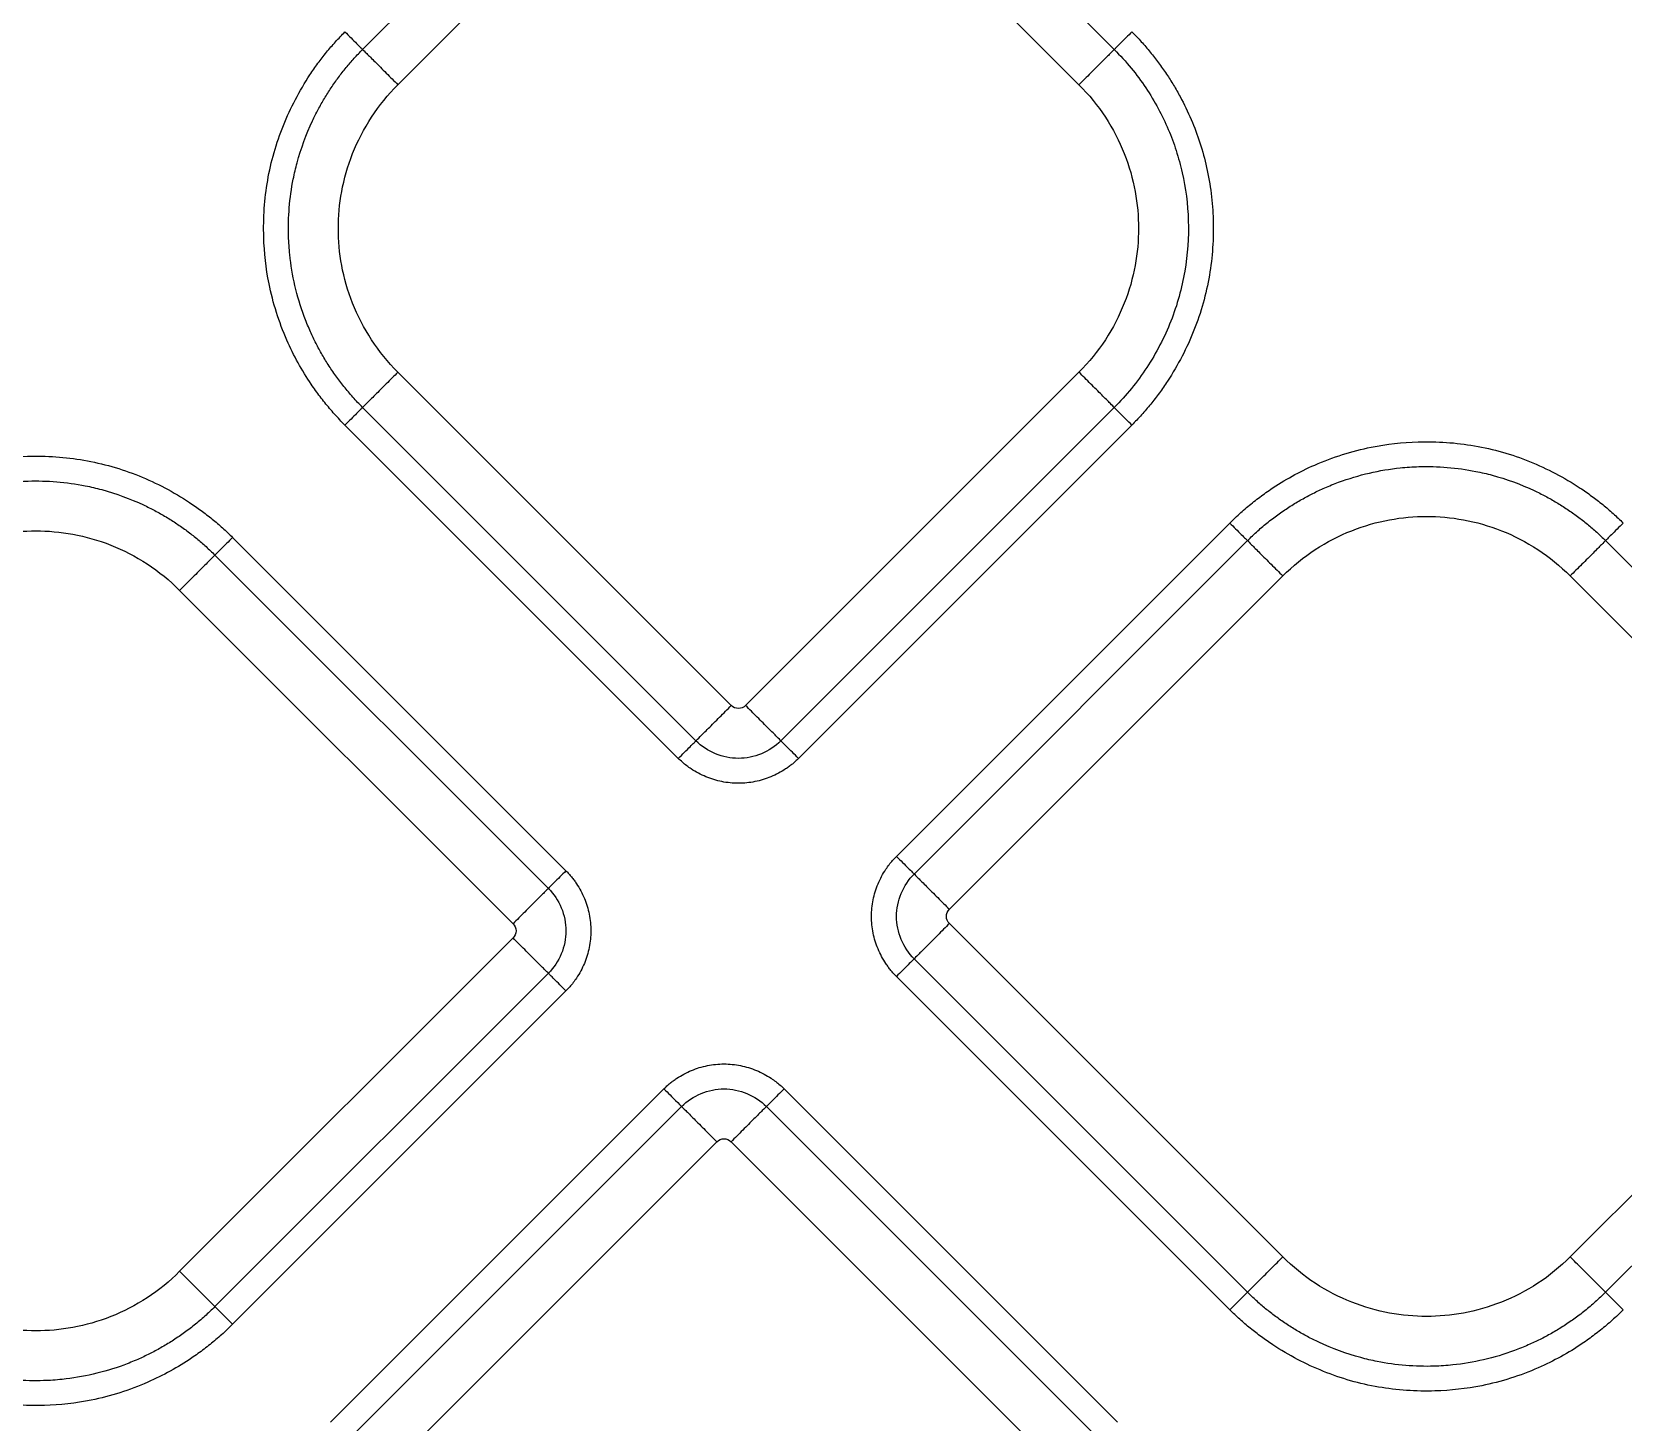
# Model space of a CAD drawing. Extents: x 0 to 84, y -21 to 126.
# Drawn here: x 42.328 to 45.472, y 42.443 to 45.191 of the extents above; entities that cross this region are included whole.
import ezdxf

# ---------------------------------------------------------------- set-up
doc = ezdxf.new("R2010")
doc.units = 0
doc.header["$MEASUREMENT"] = 0
doc.layers.add('1', color=4, linetype='Continuous')

# ---------------------------------------------------------------- blocks, each defined once
blk = doc.blocks.new('PRODIGY')
at = {"layer": '1', "color": 3, "linetype": 'Continuous', "lineweight": 25}
for p, q in [((42.981, 45.1557), (43.6397, 45.8144)), ((43.8074, 45.8144), (44.466, 45.1557)), ((43.0507, 45.086), (43.7094, 45.7447)), ((43.7377, 45.7447), (44.3963, 45.086)), ((43.7094, 43.8594), (43.0507, 44.518)), ((44.3963, 44.518), (43.7377, 43.8594)), ((43.6397, 43.7897), (42.981, 44.4483)), ((44.466, 44.4483), (43.8074, 43.7897)), ((43.6048, 43.7548), (42.9462, 44.4135)), ((44.5009, 44.4135), (43.8422, 43.7548)), ((44.0357, 43.5613), (44.6944, 44.22)), ((42.7242, 44.1915), (43.3828, 43.5328)), ((44.0706, 43.5264), (44.7292, 44.1851)), ((45.4366, 44.1851), (46.0953, 43.5264)), ((42.6893, 44.1566), (43.348, 43.4979)), ((44.1403, 43.4567), (44.799, 44.1154)), ((45.3669, 44.1154), (46.0256, 43.4567)), ((42.6196, 44.0869), (43.2783, 43.4282)), ((44.799, 42.7698), (44.1403, 43.4285)), ((46.0256, 43.4285), (45.3669, 42.7698)), ((43.2783, 43.4), (42.6196, 42.7413)), ((44.7292, 42.7001), (44.0706, 43.3588)), ((46.0953, 43.3588), (45.4366, 42.7001)), ((43.348, 43.3303), (42.6893, 42.6716)), ((43.3828, 43.2954), (42.7242, 42.6367)), ((44.6944, 42.6652), (44.0357, 43.3239)), ((42.9177, 42.4432), (43.5763, 43.1019)), ((43.8137, 43.1019), (44.4724, 42.4432)), ((42.9525, 42.4084), (43.6112, 43.067)), ((43.7789, 43.067), (44.4375, 42.4084)), ((43.0222, 42.3387), (43.6809, 42.9973)), ((43.7092, 42.9973), (44.3678, 42.3387))]:
    blk.add_line(p, q, dxfattribs=at)
for points, knots in [([(42.9462, 44.4135), (42.9427, 44.417), (42.9357, 44.4241), (42.9256, 44.4351), (42.9157, 44.4464), (42.9062, 44.4579), (42.897, 44.4697), (42.8881, 44.4818), (42.8729, 44.5036), (42.8529, 44.5362), (42.8295, 44.5835), (42.8098, 44.6358), (42.7923, 44.7038), (42.7846, 44.773), (42.7859, 44.8414), (42.7926, 44.8972), (42.8051, 44.9523), (42.8236, 45.0059), (42.8474, 45.0573), (42.8713, 45.0977), (42.8926, 45.1284), (42.9095, 45.1502), (42.9272, 45.171), (42.9399, 45.1841), (42.9462, 45.1906)], [0, 0, 0, 0, 0.017341, 0.034665, 0.051985, 0.069313, 0.086663, 0.104047, 0.121478, 0.179141, 0.236743, 0.304922, 0.372836, 0.480686, 0.54577, 0.610337, 0.67596, 0.741895, 0.807114, 0.872629, 0.904913, 0.936849, 0.968517, 1, 1, 1, 1]), ([(42.9462, 45.1906), (42.9501, 45.1867), (42.9542, 45.1825), (42.9622, 45.1745), (42.966, 45.1707), (42.9725, 45.1642), (42.9752, 45.1615), (42.9792, 45.1576), (42.9804, 45.1563), (42.981, 45.1557)], [0, 0, 0, 0, 0.25, 0.25, 0.5, 0.5, 0.75, 0.75, 1, 1, 1, 1]), ([(44.5009, 45.1906), (44.4972, 45.1869), (44.4933, 45.1829), (44.4855, 45.1752), (44.4817, 45.1714), (44.4751, 45.1647), (44.4722, 45.1619), (44.468, 45.1577), (44.4667, 45.1564), (44.466, 45.1557)], [0, 0, 0, 0, 0.25, 0.25, 0.5, 0.5, 0.75, 0.75, 1, 1, 1, 1]), ([(44.5009, 45.1906), (44.5041, 45.1874), (44.5104, 45.181), (44.5195, 45.1711), (44.5285, 45.161), (44.5372, 45.1506), (44.5456, 45.1401), (44.5538, 45.1293), (44.5617, 45.1183), (44.5717, 45.1037), (44.5834, 45.0853), (44.6003, 45.0556), (44.6187, 45.0179), (44.6362, 44.9711), (44.6494, 44.9221), (44.6582, 44.8712), (44.6623, 44.818), (44.6613, 44.7638), (44.6548, 44.7088), (44.6426, 44.6542), (44.6244, 44.6006), (44.6008, 44.5489), (44.5768, 44.5081), (44.5554, 44.4769), (44.5382, 44.4547), (44.5202, 44.4334), (44.5073, 44.4201), (44.5009, 44.4135)], [0, 0, 0, 0, 0.0156527, 0.0312901, 0.0469217, 0.0625571, 0.0782057, 0.093877, 0.1095804, 0.1253253, 0.1553776, 0.1856623, 0.2439251, 0.3010953, 0.3590877, 0.4199522, 0.4806455, 0.5443922, 0.6078658, 0.6731685, 0.7385873, 0.8042497, 0.8702025, 0.9031058, 0.9356493, 0.9679183, 1, 1, 1, 1]), ([(42.981, 44.4483), (42.9778, 44.4516), (42.9712, 44.4583), (42.9619, 44.4685), (42.9528, 44.4789), (42.9442, 44.4894), (42.9358, 44.5001), (42.9279, 44.5109), (42.9203, 44.5218), (42.913, 44.5329), (42.9062, 44.544), (42.8996, 44.5551), (42.8934, 44.5664), (42.8876, 44.5777), (42.882, 44.5892), (42.8744, 44.6059), (42.8611, 44.6387), (42.8462, 44.6884), (42.8373, 44.7418), (42.8339, 44.7934), (42.8352, 44.8434), (42.8419, 44.8919), (42.8555, 44.9498), (42.8724, 44.996), (42.893, 45.0372), (42.9054, 45.0591), (42.9188, 45.0802), (42.9331, 45.1005), (42.9482, 45.1199), (42.9641, 45.1384), (42.9754, 45.15), (42.981, 45.1557)], [0, 0, 0, 0, 0.017777, 0.035429, 0.05295, 0.070334, 0.087578, 0.104677, 0.121626, 0.138421, 0.155059, 0.171536, 0.18785, 0.204007, 0.220236, 0.23663, 0.2744, 0.355233, 0.434067, 0.480754, 0.552372, 0.624938, 0.667358, 0.779414, 0.811539, 0.843523, 0.875326, 0.90691, 0.93824, 0.96928, 1, 1, 1, 1]), ([(42.981, 45.1557), (42.9823, 45.1544), (42.985, 45.1517), (42.9934, 45.1433), (42.9991, 45.1377), (43.0123, 45.1244), (43.0199, 45.1168), (43.0355, 45.1013), (43.0433, 45.0934), (43.0507, 45.086)], [0, 0, 0, 0, 0.25, 0.25, 0.5, 0.5, 0.75, 0.75, 1, 1, 1, 1]), ([(44.466, 45.1557), (44.4647, 45.1544), (44.462, 45.1517), (44.4537, 45.1433), (44.448, 45.1377), (44.4347, 45.1244), (44.4271, 45.1168), (44.4116, 45.1013), (44.4037, 45.0934), (44.3963, 45.086)], [0, 0, 0, 0, 0.25, 0.25, 0.5, 0.5, 0.75, 0.75, 1, 1, 1, 1]), ([(44.466, 45.1557), (44.4897, 45.132), (44.5106, 45.1064), (44.5462, 45.0531), (44.5609, 45.0255), (44.5786, 44.9839), (44.5837, 44.9701), (44.5929, 44.9417), (44.5969, 44.927), (44.6071, 44.8818), (44.6113, 44.85), (44.6133, 44.7847), (44.6111, 44.7512), (44.5997, 44.6843), (44.5905, 44.651), (44.5652, 44.5868), (44.5492, 44.5559), (44.5114, 44.4985), (44.4897, 44.472), (44.466, 44.4483)], [0, 0, 0, 0, 0.125, 0.125, 0.25, 0.25, 0.3125, 0.3125, 0.375, 0.375, 0.5, 0.5, 0.625, 0.625, 0.75, 0.75, 0.875, 0.875, 1, 1, 1, 1]), ([(43.0507, 44.518), (43.0311, 44.5376), (43.0136, 44.5593), (42.9835, 44.6052), (42.9711, 44.6295), (42.9515, 44.6789), (42.9444, 44.7041), (42.9352, 44.7538), (42.9331, 44.7784), (42.9331, 44.8257), (42.9352, 44.8502), (42.9444, 44.9), (42.9515, 44.9251), (42.9711, 44.9746), (42.9835, 44.9988), (43.0136, 45.0448), (43.0311, 45.0664), (43.0507, 45.086)], [0, 0, 0, 0, 0.125, 0.125, 0.25, 0.25, 0.375, 0.375, 0.5, 0.5, 0.625, 0.625, 0.75, 0.75, 0.875, 0.875, 1, 1, 1, 1]), ([(44.3963, 45.086), (44.4159, 45.0664), (44.4335, 45.0448), (44.4635, 44.9988), (44.476, 44.9746), (44.4956, 44.9251), (44.5027, 44.9), (44.5119, 44.8502), (44.514, 44.8257), (44.514, 44.7784), (44.5119, 44.7538), (44.5027, 44.7041), (44.4956, 44.6789), (44.476, 44.6295), (44.4635, 44.6052), (44.4335, 44.5593), (44.4159, 44.5376), (44.3963, 44.518)], [0, 0, 0, 0, 0.125, 0.125, 0.25, 0.25, 0.375, 0.375, 0.5, 0.5, 0.625, 0.625, 0.75, 0.75, 0.875, 0.875, 1, 1, 1, 1]), ([(43.0507, 44.518), (43.0433, 44.5107), (43.0355, 44.5028), (43.0199, 44.4873), (43.0123, 44.4797), (42.9991, 44.4664), (42.9934, 44.4607), (42.985, 44.4523), (42.9823, 44.4496), (42.981, 44.4483)], [0, 0, 0, 0, 0.25, 0.25, 0.5, 0.5, 0.75, 0.75, 1, 1, 1, 1]), ([(44.466, 44.4483), (44.4647, 44.4496), (44.462, 44.4523), (44.4537, 44.4607), (44.448, 44.4664), (44.4347, 44.4797), (44.4271, 44.4873), (44.4116, 44.5028), (44.4037, 44.5107), (44.3963, 44.518)], [0, 0, 0, 0, 0.25, 0.25, 0.5, 0.5, 0.75, 0.75, 1, 1, 1, 1]), ([(42.981, 44.4483), (42.9804, 44.4477), (42.9792, 44.4465), (42.9752, 44.4425), (42.9725, 44.4398), (42.966, 44.4333), (42.9622, 44.4295), (42.9542, 44.4215), (42.9501, 44.4174), (42.9462, 44.4135)], [0, 0, 0, 0, 0.25, 0.25, 0.5, 0.5, 0.75, 0.75, 1, 1, 1, 1]), ([(44.5009, 44.4135), (44.497, 44.4174), (44.4928, 44.4215), (44.4849, 44.4295), (44.481, 44.4333), (44.4745, 44.4398), (44.4718, 44.4425), (44.4679, 44.4465), (44.4667, 44.4477), (44.466, 44.4483)], [0, 0, 0, 0, 0.25, 0.25, 0.5, 0.5, 0.75, 0.75, 1, 1, 1, 1]), ([(44.6944, 44.22), (44.698, 44.2235), (44.7051, 44.2305), (44.7161, 44.2406), (44.7273, 44.2504), (44.7389, 44.2599), (44.7507, 44.2691), (44.7627, 44.278), (44.7846, 44.2932), (44.8171, 44.3132), (44.8645, 44.3366), (44.9167, 44.3563), (44.9848, 44.3738), (45.0539, 44.3815), (45.1223, 44.3802), (45.1782, 44.3735), (45.2333, 44.361), (45.2869, 44.3425), (45.3383, 44.3187), (45.3787, 44.2948), (45.4093, 44.2735), (45.4311, 44.2566), (45.452, 44.2389), (45.465, 44.2263), (45.4715, 44.22)], [0, 0, 0, 0, 0.017341, 0.034665, 0.051985, 0.069313, 0.086663, 0.104047, 0.121478, 0.179141, 0.236743, 0.304922, 0.372836, 0.480686, 0.54577, 0.610337, 0.67596, 0.741895, 0.807114, 0.872629, 0.904913, 0.936849, 0.968517, 1, 1, 1, 1]), ([(41.9471, 44.1915), (41.9506, 44.195), (41.9577, 44.202), (41.9687, 44.2121), (41.98, 44.2219), (41.9915, 44.2314), (42.0033, 44.2406), (42.0154, 44.2495), (42.0372, 44.2647), (42.0698, 44.2847), (42.1171, 44.3081), (42.1693, 44.3278), (42.2374, 44.3453), (42.3066, 44.353), (42.375, 44.3517), (42.4308, 44.345), (42.4859, 44.3325), (42.5395, 44.314), (42.5909, 44.2902), (42.6313, 44.2663), (42.662, 44.245), (42.6838, 44.2281), (42.7046, 44.2104), (42.7177, 44.1978), (42.7242, 44.1915)], [0, 0, 0, 0, 0.017341, 0.034665, 0.051985, 0.069313, 0.086663, 0.104047, 0.121478, 0.179141, 0.236743, 0.304922, 0.372836, 0.480686, 0.54577, 0.610337, 0.67596, 0.741895, 0.807114, 0.872629, 0.904913, 0.936849, 0.968517, 1, 1, 1, 1]), ([(44.7292, 44.1851), (44.7326, 44.1884), (44.7392, 44.1949), (44.7494, 44.2043), (44.7598, 44.2133), (44.7703, 44.222), (44.781, 44.2303), (44.7918, 44.2382), (44.8028, 44.2458), (44.8138, 44.2531), (44.8249, 44.26), (44.8361, 44.2665), (44.8473, 44.2727), (44.8586, 44.2786), (44.8701, 44.2841), (44.8869, 44.2918), (44.9197, 44.305), (44.9693, 44.3199), (45.0228, 44.3288), (45.0743, 44.3323), (45.1243, 44.331), (45.1728, 44.3242), (45.2308, 44.3107), (45.2769, 44.2937), (45.3182, 44.2731), (45.34, 44.2607), (45.3611, 44.2474), (45.3814, 44.2331), (45.4008, 44.2179), (45.4193, 44.202), (45.4309, 44.1907), (45.4366, 44.1851)], [0, 0, 0, 0, 0.017777, 0.035429, 0.05295, 0.070335, 0.087579, 0.104678, 0.121626, 0.138422, 0.15506, 0.171537, 0.18785, 0.204007, 0.220236, 0.23663, 0.2744, 0.355233, 0.434068, 0.480754, 0.552372, 0.624938, 0.667358, 0.779414, 0.811539, 0.843523, 0.875325, 0.90691, 0.938239, 0.96928, 1, 1, 1, 1]), ([(41.9819, 44.1566), (41.9852, 44.1599), (41.9918, 44.1664), (42.0021, 44.1758), (42.0124, 44.1848), (42.023, 44.1935), (42.0337, 44.2018), (42.0445, 44.2097), (42.0554, 44.2173), (42.0664, 44.2246), (42.0775, 44.2315), (42.0887, 44.238), (42.0999, 44.2442), (42.1113, 44.2501), (42.1228, 44.2556), (42.1395, 44.2633), (42.1723, 44.2765), (42.222, 44.2914), (42.2754, 44.3003), (42.3269, 44.3038), (42.377, 44.3025), (42.4255, 44.2957), (42.4834, 44.2822), (42.5296, 44.2652), (42.5708, 44.2446), (42.5927, 44.2322), (42.6138, 44.2189), (42.6341, 44.2046), (42.6534, 44.1894), (42.6719, 44.1735), (42.6835, 44.1622), (42.6893, 44.1566)], [0, 0, 0, 0, 0.017777, 0.035429, 0.052949, 0.070334, 0.087578, 0.104677, 0.121625, 0.138421, 0.155059, 0.171536, 0.18785, 0.204007, 0.220235, 0.23663, 0.2744, 0.355233, 0.434068, 0.480754, 0.552372, 0.624938, 0.667357, 0.779414, 0.811539, 0.843523, 0.875326, 0.90691, 0.93824, 0.969281, 1, 1, 1, 1]), ([(42.0516, 44.0869), (42.0712, 44.1065), (42.0929, 44.1241), (42.1388, 44.1541), (42.163, 44.1666), (42.2125, 44.1861), (42.2377, 44.1932), (42.2874, 44.2024), (42.3119, 44.2045), (42.3593, 44.2045), (42.3838, 44.2024), (42.4336, 44.1932), (42.4587, 44.1861), (42.5082, 44.1666), (42.5324, 44.1541), (42.5783, 44.1241), (42.6, 44.1065), (42.6196, 44.0869)], [0, 0, 0, 0, 0.125, 0.125, 0.25, 0.25, 0.375, 0.375, 0.5, 0.5, 0.625, 0.625, 0.75, 0.75, 0.875, 0.875, 1, 1, 1, 1]), ([(44.6944, 44.22), (44.6981, 44.2163), (44.702, 44.2123), (44.7098, 44.2046), (44.7136, 44.2008), (44.7202, 44.1941), (44.7231, 44.1913), (44.7272, 44.1871), (44.7286, 44.1858), (44.7292, 44.1851)], [0, 0, 0, 0, 0.25, 0.25, 0.5, 0.5, 0.75, 0.75, 1, 1, 1, 1]), ([(44.799, 44.1154), (44.8186, 44.135), (44.8402, 44.1526), (44.8861, 44.1826), (44.9104, 44.1951), (44.9598, 44.2146), (44.985, 44.2217), (45.0347, 44.2309), (45.0593, 44.233), (45.1066, 44.233), (45.1312, 44.2309), (45.1809, 44.2217), (45.2061, 44.2146), (45.2555, 44.1951), (45.2798, 44.1826), (45.3257, 44.1526), (45.3473, 44.135), (45.3669, 44.1154)], [0, 0, 0, 0, 0.125, 0.125, 0.25, 0.25, 0.375, 0.375, 0.5, 0.5, 0.625, 0.625, 0.75, 0.75, 0.875, 0.875, 1, 1, 1, 1]), ([(45.4715, 44.22), (45.4676, 44.216), (45.4634, 44.2119), (45.4555, 44.2039), (45.4516, 44.2001), (45.4451, 44.1936), (45.4424, 44.1909), (45.4385, 44.187), (45.4373, 44.1857), (45.4366, 44.1851)], [0, 0, 0, 0, 0.25, 0.25, 0.5, 0.5, 0.75, 0.75, 1, 1, 1, 1]), ([(42.7242, 44.1915), (42.7202, 44.1875), (42.7161, 44.1834), (42.7081, 44.1754), (42.7043, 44.1716), (42.6978, 44.1651), (42.6951, 44.1624), (42.6912, 44.1585), (42.6899, 44.1572), (42.6893, 44.1566)], [0, 0, 0, 0, 0.25, 0.25, 0.5, 0.5, 0.75, 0.75, 1, 1, 1, 1]), ([(44.7292, 44.1851), (44.7306, 44.1838), (44.7333, 44.1811), (44.7416, 44.1727), (44.7473, 44.1671), (44.7606, 44.1538), (44.7682, 44.1462), (44.7837, 44.1307), (44.7916, 44.1228), (44.799, 44.1154)], [0, 0, 0, 0, 0.25, 0.25, 0.5, 0.5, 0.75, 0.75, 1, 1, 1, 1]), ([(45.4366, 44.1851), (45.4353, 44.1838), (45.4326, 44.1811), (45.4243, 44.1727), (45.4186, 44.1671), (45.4053, 44.1538), (45.3977, 44.1462), (45.3822, 44.1307), (45.3743, 44.1228), (45.3669, 44.1154)], [0, 0, 0, 0, 0.25, 0.25, 0.5, 0.5, 0.75, 0.75, 1, 1, 1, 1]), ([(42.6893, 44.1566), (42.688, 44.1553), (42.6853, 44.1526), (42.6769, 44.1442), (42.6713, 44.1386), (42.658, 44.1253), (42.6504, 44.1177), (42.6349, 44.1022), (42.627, 44.0943), (42.6196, 44.0869)], [0, 0, 0, 0, 0.25, 0.25, 0.5, 0.5, 0.75, 0.75, 1, 1, 1, 1]), ([(43.6397, 43.7897), (43.641, 43.791), (43.6437, 43.7937), (43.6521, 43.802), (43.6577, 43.8077), (43.671, 43.821), (43.6786, 43.8286), (43.6941, 43.8441), (43.702, 43.852), (43.7094, 43.8594)], [0, 0, 0, 0, 0.25, 0.25, 0.5, 0.5, 0.75, 0.75, 1, 1, 1, 1]), ([(43.8074, 43.7897), (43.8061, 43.791), (43.8034, 43.7936), (43.795, 43.802), (43.7894, 43.8076), (43.7761, 43.8209), (43.7685, 43.8285), (43.753, 43.8441), (43.7451, 43.852), (43.7377, 43.8594)], [0, 0, 0, 0, 0.25, 0.25, 0.5, 0.5, 0.75, 0.75, 1, 1, 1, 1]), ([(43.6048, 43.7548), (43.6087, 43.7587), (43.6129, 43.7629), (43.6209, 43.7709), (43.6247, 43.7747), (43.6312, 43.7812), (43.6339, 43.7839), (43.6378, 43.7878), (43.6391, 43.789), (43.6397, 43.7897)], [0, 0, 0, 0, 0.25, 0.25, 0.5, 0.5, 0.75, 0.75, 1, 1, 1, 1]), ([(43.8074, 43.7897), (43.7966, 43.7788), (43.7833, 43.77), (43.7545, 43.7581), (43.7389, 43.7549), (43.7082, 43.7549), (43.6926, 43.7581), (43.6637, 43.77), (43.6505, 43.7788), (43.6397, 43.7897)], [0, 0, 0, 0, 0.25, 0.25, 0.5, 0.5, 0.75, 0.75, 1, 1, 1, 1]), ([(43.8422, 43.7548), (43.834, 43.7631), (43.8257, 43.7713), (43.8131, 43.7839), (43.8087, 43.7883), (43.8074, 43.7897)], [0, 0, 0, 0, 0.5, 0.5, 1, 1, 1, 1]), ([(43.8422, 43.7548), (43.8403, 43.7529), (43.8363, 43.7491), (43.8301, 43.7437), (43.8236, 43.7387), (43.8146, 43.7323), (43.8027, 43.7253), (43.7878, 43.7183), (43.7723, 43.7127), (43.751, 43.7073), (43.7235, 43.7045), (43.6961, 43.7073), (43.6748, 43.7127), (43.6592, 43.7183), (43.6443, 43.7253), (43.6317, 43.7328), (43.6213, 43.7403), (43.6127, 43.7472), (43.6074, 43.7523), (43.6048, 43.7548)], [0, 0, 0, 0, 0.031198, 0.062422, 0.093752, 0.125266, 0.187622, 0.250173, 0.31267, 0.375042, 0.499989, 0.624937, 0.687308, 0.749825, 0.812368, 0.874743, 0.916727, 0.958417, 1, 1, 1, 1]), ([(44.0357, 43.3239), (44.0338, 43.3259), (44.03, 43.3298), (44.0247, 43.336), (44.0196, 43.3426), (44.0133, 43.3516), (44.0062, 43.3634), (43.9992, 43.3783), (43.9936, 43.3938), (43.9882, 43.4151), (43.9854, 43.4426), (43.9882, 43.4701), (43.9936, 43.4914), (43.9992, 43.5069), (44.0062, 43.5218), (44.0137, 43.5344), (44.0212, 43.5449), (44.0281, 43.5534), (44.0332, 43.5587), (44.0357, 43.5613)], [0, 0, 0, 0, 0.0311978, 0.062422, 0.0937518, 0.1252655, 0.1876219, 0.2501726, 0.3126696, 0.3750423, 0.4999886, 0.6249367, 0.6873081, 0.7498252, 0.8123684, 0.8747429, 0.9167266, 0.9584166, 1, 1, 1, 1]), ([(44.0357, 43.5613), (44.0397, 43.5574), (44.0438, 43.5532), (44.0518, 43.5453), (44.0556, 43.5415), (44.0621, 43.5349), (44.0648, 43.5322), (44.0687, 43.5283), (44.07, 43.5271), (44.0706, 43.5264)], [0, 0, 0, 0, 0.25, 0.25, 0.5, 0.5, 0.75, 0.75, 1, 1, 1, 1]), ([(43.3828, 43.5328), (43.3745, 43.5245), (43.3663, 43.5163), (43.3537, 43.5037), (43.3494, 43.4993), (43.348, 43.4979)], [0, 0, 0, 0, 0.5, 0.5, 1, 1, 1, 1]), ([(43.3828, 43.5328), (43.3847, 43.5308), (43.3885, 43.5269), (43.3939, 43.5207), (43.399, 43.5141), (43.4053, 43.5051), (43.4123, 43.4933), (43.4194, 43.4784), (43.4249, 43.4629), (43.4303, 43.4416), (43.4331, 43.4141), (43.4303, 43.3866), (43.4249, 43.3653), (43.4194, 43.3498), (43.4123, 43.3349), (43.4048, 43.3223), (43.3974, 43.3118), (43.3904, 43.3033), (43.3853, 43.298), (43.3828, 43.2954)], [0, 0, 0, 0, 0.031198, 0.062422, 0.093752, 0.125266, 0.187622, 0.250173, 0.31267, 0.375042, 0.499989, 0.624937, 0.687308, 0.749825, 0.812368, 0.874743, 0.916727, 0.958417, 1, 1, 1, 1]), ([(44.0706, 43.3588), (44.0597, 43.3696), (44.051, 43.3828), (44.039, 43.4117), (44.0359, 43.4273), (44.0359, 43.4579), (44.039, 43.4735), (44.051, 43.5024), (44.0597, 43.5156), (44.0706, 43.5264)], [0, 0, 0, 0, 0.25, 0.25, 0.5, 0.5, 0.75, 0.75, 1, 1, 1, 1]), ([(44.0706, 43.5264), (44.0719, 43.5251), (44.0746, 43.5224), (44.083, 43.5141), (44.0886, 43.5084), (44.1019, 43.4951), (44.1095, 43.4875), (44.125, 43.472), (44.1329, 43.4641), (44.1403, 43.4567)], [0, 0, 0, 0, 0.25, 0.25, 0.5, 0.5, 0.75, 0.75, 1, 1, 1, 1]), ([(43.348, 43.4979), (43.3467, 43.4966), (43.344, 43.4939), (43.3356, 43.4856), (43.33, 43.48), (43.3167, 43.4667), (43.3091, 43.4591), (43.2936, 43.4435), (43.2857, 43.4356), (43.2783, 43.4282)], [0, 0, 0, 0, 0.25, 0.25, 0.5, 0.5, 0.75, 0.75, 1, 1, 1, 1]), ([(43.348, 43.4979), (43.3588, 43.4871), (43.3676, 43.4739), (43.3795, 43.445), (43.3827, 43.4294), (43.3827, 43.3988), (43.3795, 43.3832), (43.3676, 43.3543), (43.3588, 43.3411), (43.348, 43.3303)], [0, 0, 0, 0, 0.25, 0.25, 0.5, 0.5, 0.75, 0.75, 1, 1, 1, 1]), ([(44.1403, 43.4285), (44.1329, 43.4211), (44.125, 43.4132), (44.1095, 43.3977), (44.1019, 43.3901), (44.0886, 43.3768), (44.083, 43.3711), (44.0746, 43.3628), (44.0719, 43.3601), (44.0706, 43.3588)], [0, 0, 0, 0, 0.25, 0.25, 0.5, 0.5, 0.75, 0.75, 1, 1, 1, 1]), ([(43.348, 43.3303), (43.3467, 43.3316), (43.344, 43.3343), (43.3356, 43.3426), (43.3299, 43.3483), (43.3166, 43.3616), (43.309, 43.3692), (43.2935, 43.3847), (43.2856, 43.3926), (43.2783, 43.4)], [0, 0, 0, 0, 0.25, 0.25, 0.5, 0.5, 0.75, 0.75, 1, 1, 1, 1]), ([(44.0706, 43.3588), (44.07, 43.3581), (44.0687, 43.3569), (44.0648, 43.353), (44.0621, 43.3503), (44.0556, 43.3438), (44.0518, 43.3399), (44.0438, 43.332), (44.0397, 43.3278), (44.0357, 43.3239)], [0, 0, 0, 0, 0.25, 0.25, 0.5, 0.5, 0.75, 0.75, 1, 1, 1, 1]), ([(43.3828, 43.2954), (43.3789, 43.2993), (43.3747, 43.3035), (43.3668, 43.3114), (43.363, 43.3153), (43.3564, 43.3218), (43.3537, 43.3245), (43.3498, 43.3284), (43.3486, 43.3296), (43.348, 43.3303)], [0, 0, 0, 0, 0.25, 0.25, 0.5, 0.5, 0.75, 0.75, 1, 1, 1, 1]), ([(43.5763, 43.1019), (43.5783, 43.1038), (43.5822, 43.1076), (43.5885, 43.113), (43.595, 43.1181), (43.604, 43.1244), (43.6158, 43.1314), (43.6307, 43.1384), (43.6462, 43.144), (43.6675, 43.1494), (43.695, 43.1522), (43.7225, 43.1494), (43.7438, 43.144), (43.7593, 43.1384), (43.7742, 43.1314), (43.7868, 43.1239), (43.7973, 43.1164), (43.8058, 43.1095), (43.8111, 43.1044), (43.8137, 43.1019)], [0, 0, 0, 0, 0.031198, 0.062422, 0.093752, 0.125266, 0.187622, 0.250173, 0.31267, 0.375042, 0.499989, 0.624937, 0.687308, 0.749825, 0.812368, 0.874743, 0.916727, 0.958417, 1, 1, 1, 1]), ([(43.5763, 43.1019), (43.5846, 43.0936), (43.5928, 43.0854), (43.6055, 43.0728), (43.6098, 43.0684), (43.6112, 43.067)], [0, 0, 0, 0, 0.5, 0.5, 1, 1, 1, 1]), ([(43.6112, 43.067), (43.622, 43.0779), (43.6352, 43.0867), (43.6641, 43.0986), (43.6797, 43.1018), (43.7104, 43.1018), (43.7259, 43.0986), (43.7548, 43.0867), (43.768, 43.0779), (43.7789, 43.067)], [0, 0, 0, 0, 0.25, 0.25, 0.5, 0.5, 0.75, 0.75, 1, 1, 1, 1]), ([(43.8137, 43.1019), (43.8098, 43.098), (43.8057, 43.0938), (43.7977, 43.0858), (43.7939, 43.082), (43.7873, 43.0755), (43.7847, 43.0728), (43.7807, 43.0689), (43.7795, 43.0677), (43.7789, 43.067)], [0, 0, 0, 0, 0.25, 0.25, 0.5, 0.5, 0.75, 0.75, 1, 1, 1, 1]), ([(43.6112, 43.067), (43.6125, 43.0657), (43.6152, 43.0631), (43.6235, 43.0547), (43.6292, 43.0491), (43.6424, 43.0358), (43.65, 43.0282), (43.6656, 43.0126), (43.6735, 43.0047), (43.6809, 42.9973)], [0, 0, 0, 0, 0.25, 0.25, 0.5, 0.5, 0.75, 0.75, 1, 1, 1, 1]), ([(43.7789, 43.067), (43.7776, 43.0657), (43.7749, 43.063), (43.7665, 43.0547), (43.7608, 43.049), (43.7475, 43.0357), (43.7399, 43.0281), (43.7244, 43.0126), (43.7165, 43.0047), (43.7092, 42.9973)], [0, 0, 0, 0, 0.25, 0.25, 0.5, 0.5, 0.75, 0.75, 1, 1, 1, 1]), ([(44.7292, 42.7001), (44.7306, 42.7014), (44.7333, 42.7041), (44.7416, 42.7125), (44.7473, 42.7181), (44.7606, 42.7314), (44.7682, 42.739), (44.7837, 42.7545), (44.7916, 42.7624), (44.799, 42.7698)], [0, 0, 0, 0, 0.25, 0.25, 0.5, 0.5, 0.75, 0.75, 1, 1, 1, 1]), ([(45.3669, 42.7698), (45.3473, 42.7502), (45.3257, 42.7326), (45.2798, 42.7026), (45.2555, 42.6901), (45.2061, 42.6706), (45.1809, 42.6635), (45.1312, 42.6543), (45.1066, 42.6522), (45.0593, 42.6522), (45.0347, 42.6543), (44.985, 42.6635), (44.9598, 42.6706), (44.9104, 42.6901), (44.8861, 42.7026), (44.8402, 42.7326), (44.8186, 42.7502), (44.799, 42.7698)], [0, 0, 0, 0, 0.125, 0.125, 0.25, 0.25, 0.375, 0.375, 0.5, 0.5, 0.625, 0.625, 0.75, 0.75, 0.875, 0.875, 1, 1, 1, 1]), ([(45.4366, 42.7001), (45.4353, 42.7014), (45.4326, 42.7041), (45.4243, 42.7125), (45.4186, 42.7181), (45.4053, 42.7314), (45.3977, 42.739), (45.3822, 42.7545), (45.3743, 42.7624), (45.3669, 42.7698)], [0, 0, 0, 0, 0.25, 0.25, 0.5, 0.5, 0.75, 0.75, 1, 1, 1, 1]), ([(42.6196, 42.7413), (42.6, 42.7217), (42.5783, 42.7041), (42.5324, 42.6741), (42.5082, 42.6616), (42.4587, 42.6421), (42.4336, 42.635), (42.3838, 42.6258), (42.3593, 42.6237), (42.3119, 42.6237), (42.2874, 42.6258), (42.2377, 42.635), (42.2125, 42.6421), (42.163, 42.6616), (42.1388, 42.6741), (42.0929, 42.7041), (42.0712, 42.7217), (42.0516, 42.7413)], [0, 0, 0, 0, 0.125, 0.125, 0.25, 0.25, 0.375, 0.375, 0.5, 0.5, 0.625, 0.625, 0.75, 0.75, 0.875, 0.875, 1, 1, 1, 1]), ([(42.6893, 42.6716), (42.688, 42.6729), (42.6853, 42.6756), (42.6769, 42.684), (42.6713, 42.6896), (42.658, 42.7029), (42.6504, 42.7105), (42.6349, 42.726), (42.627, 42.7339), (42.6196, 42.7413)], [0, 0, 0, 0, 0.25, 0.25, 0.5, 0.5, 0.75, 0.75, 1, 1, 1, 1]), ([(44.6944, 42.6652), (44.6983, 42.6692), (44.7025, 42.6733), (44.7104, 42.6813), (44.7143, 42.6851), (44.7208, 42.6916), (44.7235, 42.6943), (44.7274, 42.6982), (44.7286, 42.6995), (44.7292, 42.7001)], [0, 0, 0, 0, 0.25, 0.25, 0.5, 0.5, 0.75, 0.75, 1, 1, 1, 1]), ([(45.4366, 42.7001), (45.4333, 42.6968), (45.4267, 42.6903), (45.4165, 42.681), (45.4061, 42.6719), (45.3956, 42.6632), (45.3849, 42.6549), (45.3741, 42.647), (45.3631, 42.6394), (45.3521, 42.6321), (45.341, 42.6252), (45.3298, 42.6187), (45.3186, 42.6125), (45.3073, 42.6066), (45.2958, 42.6011), (45.279, 42.5934), (45.2462, 42.5802), (45.1966, 42.5653), (45.1431, 42.5564), (45.0916, 42.5529), (45.0415, 42.5542), (44.9931, 42.561), (44.9351, 42.5745), (44.889, 42.5915), (44.8477, 42.6121), (44.8259, 42.6245), (44.8048, 42.6378), (44.7845, 42.6521), (44.7651, 42.6673), (44.7466, 42.6832), (44.735, 42.6945), (44.7292, 42.7001)], [0, 0, 0, 0, 0.017777, 0.035429, 0.05295, 0.070334, 0.087578, 0.104677, 0.121626, 0.138421, 0.155059, 0.171536, 0.18785, 0.204007, 0.220236, 0.23663, 0.2744, 0.355233, 0.434068, 0.480754, 0.552371, 0.624938, 0.667358, 0.779414, 0.811539, 0.843523, 0.875326, 0.90691, 0.93824, 0.96928, 1, 1, 1, 1]), ([(45.4715, 42.6652), (45.4678, 42.6689), (45.4639, 42.6729), (45.4561, 42.6806), (45.4523, 42.6844), (45.4457, 42.6911), (45.4428, 42.6939), (45.4387, 42.6981), (45.4373, 42.6994), (45.4366, 42.7001)], [0, 0, 0, 0, 0.25, 0.25, 0.5, 0.5, 0.75, 0.75, 1, 1, 1, 1]), ([(42.6893, 42.6716), (42.686, 42.6683), (42.6794, 42.6618), (42.6692, 42.6524), (42.6588, 42.6434), (42.6482, 42.6347), (42.6375, 42.6264), (42.6267, 42.6185), (42.6158, 42.6109), (42.6048, 42.6036), (42.5937, 42.5967), (42.5825, 42.5902), (42.5713, 42.584), (42.5599, 42.5781), (42.5485, 42.5726), (42.5317, 42.5649), (42.4989, 42.5517), (42.4492, 42.5368), (42.3958, 42.5279), (42.3443, 42.5244), (42.2942, 42.5257), (42.2457, 42.5325), (42.1878, 42.546), (42.1416, 42.563), (42.1004, 42.5836), (42.0785, 42.596), (42.0574, 42.6093), (42.0371, 42.6236), (42.0178, 42.6388), (41.9993, 42.6547), (41.9877, 42.666), (41.9819, 42.6716)], [0, 0, 0, 0, 0.017777, 0.035429, 0.05295, 0.070335, 0.087579, 0.104678, 0.121626, 0.138422, 0.15506, 0.171537, 0.18785, 0.204007, 0.220236, 0.23663, 0.2744, 0.355233, 0.434067, 0.480754, 0.552372, 0.624938, 0.667358, 0.779414, 0.811539, 0.843523, 0.875325, 0.90691, 0.93824, 0.96928, 1, 1, 1, 1]), ([(42.7242, 42.6367), (42.7205, 42.6404), (42.7165, 42.6444), (42.7088, 42.6521), (42.705, 42.6559), (42.6983, 42.6626), (42.6955, 42.6654), (42.6913, 42.6696), (42.69, 42.6709), (42.6893, 42.6716)], [0, 0, 0, 0, 0.25, 0.25, 0.5, 0.5, 0.75, 0.75, 1, 1, 1, 1]), ([(45.4715, 42.6652), (45.4679, 42.6617), (45.4608, 42.6547), (45.4498, 42.6446), (45.4386, 42.6348), (45.427, 42.6253), (45.4152, 42.6161), (45.4032, 42.6072), (45.3813, 42.592), (45.3488, 42.572), (45.3014, 42.5486), (45.2492, 42.5289), (45.1811, 42.5114), (45.112, 42.5037), (45.0436, 42.505), (44.9877, 42.5117), (44.9326, 42.5242), (44.879, 42.5427), (44.8276, 42.5665), (44.7872, 42.5904), (44.7566, 42.6117), (44.7348, 42.6286), (44.7139, 42.6463), (44.7009, 42.6589), (44.6944, 42.6652)], [0, 0, 0, 0, 0.017341, 0.034665, 0.051985, 0.069313, 0.086663, 0.104047, 0.121478, 0.179141, 0.236743, 0.304922, 0.372836, 0.480686, 0.54577, 0.610337, 0.67596, 0.741895, 0.807114, 0.872629, 0.904913, 0.936849, 0.968517, 1, 1, 1, 1]), ([(42.7242, 42.6367), (42.7206, 42.6332), (42.7135, 42.6262), (42.7025, 42.6161), (42.6912, 42.6063), (42.6797, 42.5968), (42.6679, 42.5876), (42.6558, 42.5787), (42.634, 42.5635), (42.6014, 42.5435), (42.5541, 42.5201), (42.5019, 42.5004), (42.4338, 42.4829), (42.3646, 42.4752), (42.2962, 42.4765), (42.2404, 42.4832), (42.1853, 42.4957), (42.1317, 42.5142), (42.0803, 42.538), (42.0399, 42.5619), (42.0092, 42.5832), (41.9874, 42.6001), (41.9666, 42.6178), (41.9536, 42.6304), (41.9471, 42.6367)], [0, 0, 0, 0, 0.017341, 0.034665, 0.051985, 0.069313, 0.086663, 0.104047, 0.121478, 0.179141, 0.236743, 0.304922, 0.372836, 0.480686, 0.54577, 0.610337, 0.67596, 0.741895, 0.807114, 0.872629, 0.904913, 0.936849, 0.968517, 1, 1, 1, 1])]:
    blk.add_open_spline(points, degree=3, knots=knots, dxfattribs=at)
for points in [[(43.7377, 43.8594), (43.734, 43.8556), (43.7235, 43.8514), (43.7131, 43.8556), (43.7094, 43.8594)], [(44.1403, 43.4285), (44.1366, 43.4322), (44.1323, 43.4426), (44.1366, 43.453), (44.1403, 43.4567)], [(43.2783, 43.4282), (43.282, 43.4245), (43.2863, 43.4141), (43.282, 43.4037), (43.2783, 43.4)], [(43.6809, 42.9973), (43.6846, 43.0011), (43.695, 43.0053), (43.7055, 43.0011), (43.7092, 42.9973)]]:
    blk.add_open_spline(points, degree=3, dxfattribs=at)

msp = doc.modelspace()

# ---------------------------------------------------------------- block references
at = {"layer": '1'}
msp.add_blockref('PRODIGY', (0, 0), dxfattribs=at)

doc.saveas('drawing.dxf')
